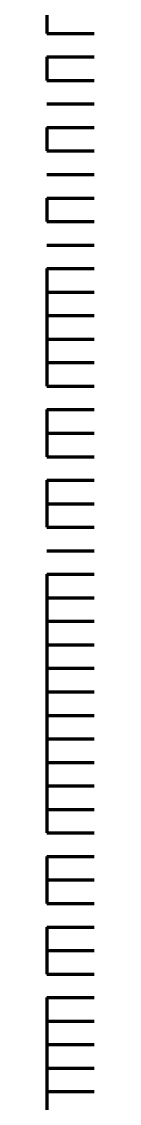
# Model space of a CAD drawing. Header units: inches. Extents: x 16 to 776, y 37 to 575.
# Drawn here: x 265.17 to 265.5, y 322.58 to 330.25 of the extents above; entities that cross this region are included whole.
import ezdxf

# ---------------------------------------------------------------- set-up
doc = ezdxf.new("R2010")
doc.units = ezdxf.units.IN
doc.header["$MEASUREMENT"] = 0
doc.layers.add('P', color=250, linetype='CONTINUOUS', lineweight=100)

msp = doc.modelspace()

# ---------------------------------------------------------------- linework, layer by layer
at = {"layer": 'P', "color": 0, "linetype": 'Continuous'}
for points in [[(265.1667, 330.3333), (265.1667, 330.1667)], [(265.1667, 330.1667), (265.3333, 330.1667)], [(265.1667, 330.1667), (265.3333, 330.1667)], [(265.1667, 330.1667), (265.3333, 330.1667)], [(265.1667, 330.1667), (265.3333, 330.1667)], [(265.1667, 330.1667), (265.3333, 330.1667)], [(265.1667, 330.1667), (265.3333, 330.1667)], [(265.3333, 330.1667), (265.5, 330.1667)], [(265.3333, 330.1667), (265.5, 330.1667)], [(265.3333, 330.1667), (265.5, 330.1667)], [(265.3333, 330.1667), (265.5, 330.1667)], [(265.3333, 330.1667), (265.5, 330.1667)], [(265.3333, 330.1667), (265.5, 330.1667)], [(265.1667, 330), (265.3333, 330)], [(265.1667, 330), (265.1667, 329.8333)], [(265.1667, 330), (265.3333, 330)], [(265.3333, 330), (265.5, 330)], [(265.3333, 330), (265.5, 330)], [(265.1667, 329.8333), (265.3333, 329.8333)], [(265.1667, 329.8333), (265.1667, 329.8333)], [(265.1667, 329.8333), (265.3333, 329.8333)], [(265.1667, 329.8333), (265.3333, 329.8333)], [(265.1667, 329.8333), (265.3333, 329.8333)], [(265.1667, 329.8333), (265.3333, 329.8333)], [(265.3333, 329.8333), (265.5, 329.8333)], [(265.3333, 329.8333), (265.5, 329.8333)], [(265.3333, 329.8333), (265.5, 329.8333)], [(265.3333, 329.8333), (265.5, 329.8333)], [(265.3333, 329.8333), (265.5, 329.8333)], [(265.1667, 329.6667), (265.3333, 329.6667)], [(265.1667, 329.6667), (265.3333, 329.6667)], [(265.1667, 329.6667), (265.3333, 329.6667)], [(265.3333, 329.6667), (265.5, 329.6667)], [(265.3333, 329.6667), (265.5, 329.6667)], [(265.3333, 329.6667), (265.5, 329.6667)], [(265.1667, 329.5), (265.3333, 329.5)], [(265.1667, 329.5), (265.1667, 329.3333)], [(265.1667, 329.5), (265.3333, 329.5)], [(265.3333, 329.5), (265.5, 329.5)], [(265.3333, 329.5), (265.5, 329.5)], [(265.1667, 329.3333), (265.3333, 329.3333)], [(265.1667, 329.3333), (265.1667, 329.3333)], [(265.1667, 329.3333), (265.3333, 329.3333)], [(265.1667, 329.3333), (265.3333, 329.3333)], [(265.1667, 329.3333), (265.3333, 329.3333)], [(265.1667, 329.3333), (265.3333, 329.3333)], [(265.3333, 329.3333), (265.5, 329.3333)], [(265.3333, 329.3333), (265.5, 329.3333)], [(265.3333, 329.3333), (265.5, 329.3333)], [(265.3333, 329.3333), (265.5, 329.3333)], [(265.3333, 329.3333), (265.5, 329.3333)], [(265.1667, 329.1667), (265.3333, 329.1667)], [(265.1667, 329.1667), (265.3333, 329.1667)], [(265.1667, 329.1667), (265.3333, 329.1667)], [(265.3333, 329.1667), (265.5, 329.1667)], [(265.3333, 329.1667), (265.5, 329.1667)], [(265.3333, 329.1667), (265.5, 329.1667)], [(265.1667, 329), (265.3333, 329)], [(265.1667, 329), (265.1667, 329)], [(265.1667, 329), (265.3333, 329)], [(265.1667, 329), (265.3333, 329)], [(265.1667, 329), (265.1667, 328.8333)], [(265.1667, 329), (265.3333, 329)], [(265.3333, 329), (265.5, 329)], [(265.3333, 329), (265.5, 329)], [(265.3333, 329), (265.5, 329)], [(265.3333, 329), (265.5, 329)], [(265.1667, 328.8333), (265.3333, 328.8333)], [(265.1667, 328.8333), (265.3333, 328.8333)], [(265.1667, 328.8333), (265.3333, 328.8333)], [(265.3333, 328.8333), (265.5, 328.8333)], [(265.3333, 328.8333), (265.5, 328.8333)], [(265.3333, 328.8333), (265.5, 328.8333)], [(265.1667, 328.6667), (265.3333, 328.6667)], [(265.1667, 328.6667), (265.3333, 328.6667)], [(265.1667, 328.6667), (265.3333, 328.6667)], [(265.3333, 328.6667), (265.5, 328.6667)], [(265.3333, 328.6667), (265.5, 328.6667)], [(265.3333, 328.6667), (265.5, 328.6667)], [(265.1667, 328.5), (265.3333, 328.5)], [(265.1667, 328.5), (265.1667, 328.5)], [(265.1667, 328.5), (265.3333, 328.5)], [(265.1667, 328.5), (265.3333, 328.5)], [(265.1667, 328.5), (265.1667, 328.3333)], [(265.1667, 328.5), (265.3333, 328.5)], [(265.3333, 328.5), (265.5, 328.5)], [(265.3333, 328.5), (265.5, 328.5)], [(265.3333, 328.5), (265.5, 328.5)], [(265.3333, 328.5), (265.5, 328.5)], [(265.1667, 328.3333), (265.3333, 328.3333)], [(265.1667, 328.3333), (265.1667, 328.1667)], [(265.1667, 328.3333), (265.3333, 328.3333)], [(265.3333, 328.3333), (265.5, 328.3333)], [(265.3333, 328.3333), (265.5, 328.3333)], [(265.1667, 328.1667), (265.3333, 328.1667)], [(265.1667, 328.1667), (265.1667, 328)], [(265.1667, 328.1667), (265.3333, 328.1667)], [(265.3333, 328.1667), (265.5, 328.1667)], [(265.3333, 328.1667), (265.5, 328.1667)], [(265.1667, 328), (265.3333, 328)], [(265.1667, 328), (265.3333, 328)], [(265.1667, 328), (265.3333, 328)], [(265.1667, 328), (265.1667, 327.8333)], [(265.1667, 328), (265.3333, 328)], [(265.3333, 328), (265.5, 328)], [(265.3333, 328), (265.5, 328)], [(265.3333, 328), (265.5, 328)], [(265.3333, 328), (265.5, 328)], [(265.1667, 327.8333), (265.3333, 327.8333)], [(265.1667, 327.8333), (265.1667, 327.6667)], [(265.1667, 327.8333), (265.3333, 327.8333)], [(265.3333, 327.8333), (265.5, 327.8333)], [(265.3333, 327.8333), (265.5, 327.8333)], [(265.1667, 327.6667), (265.3333, 327.6667)], [(265.1667, 327.6667), (265.1667, 327.6667)], [(265.1667, 327.6667), (265.3333, 327.6667)], [(265.1667, 327.6667), (265.3333, 327.6667)], [(265.1667, 327.6667), (265.3333, 327.6667)], [(265.3333, 327.6667), (265.5, 327.6667)], [(265.3333, 327.6667), (265.5, 327.6667)], [(265.3333, 327.6667), (265.5, 327.6667)], [(265.3333, 327.6667), (265.5, 327.6667)], [(265.1667, 327.5), (265.3333, 327.5)], [(265.1667, 327.5), (265.1667, 327.3333)], [(265.1667, 327.5), (265.3333, 327.5)], [(265.3333, 327.5), (265.5, 327.5)], [(265.3333, 327.5), (265.5, 327.5)], [(265.1667, 327.3333), (265.3333, 327.3333)], [(265.1667, 327.3333), (265.1667, 327.1667)], [(265.1667, 327.3333), (265.3333, 327.3333)], [(265.3333, 327.3333), (265.5, 327.3333)], [(265.3333, 327.3333), (265.5, 327.3333)], [(265.1667, 327.1667), (265.3333, 327.1667)], [(265.1667, 327.1667), (265.1667, 327.1667)], [(265.1667, 327.1667), (265.3333, 327.1667)], [(265.1667, 327.1667), (265.3333, 327.1667)], [(265.1667, 327.1667), (265.3333, 327.1667)], [(265.3333, 327.1667), (265.5, 327.1667)], [(265.3333, 327.1667), (265.5, 327.1667)], [(265.3333, 327.1667), (265.5, 327.1667)], [(265.3333, 327.1667), (265.5, 327.1667)], [(265.1667, 327), (265.3333, 327)], [(265.1667, 327), (265.1667, 326.8333)], [(265.1667, 327), (265.3333, 327)], [(265.3333, 327), (265.5, 327)], [(265.3333, 327), (265.5, 327)], [(265.1667, 326.8333), (265.3333, 326.8333)], [(265.1667, 326.8333), (265.1667, 326.8333)], [(265.1667, 326.8333), (265.3333, 326.8333)], [(265.1667, 326.8333), (265.3333, 326.8333)], [(265.1667, 326.8333), (265.1667, 326.6667)], [(265.1667, 326.8333), (265.3333, 326.8333)], [(265.3333, 326.8333), (265.5, 326.8333)], [(265.3333, 326.8333), (265.5, 326.8333)], [(265.3333, 326.8333), (265.5, 326.8333)], [(265.3333, 326.8333), (265.5, 326.8333)], [(265.1667, 326.6667), (265.3333, 326.6667)], [(265.1667, 326.6667), (265.3333, 326.6667)], [(265.1667, 326.6667), (265.3333, 326.6667)], [(265.3333, 326.6667), (265.5, 326.6667)], [(265.3333, 326.6667), (265.5, 326.6667)], [(265.3333, 326.6667), (265.5, 326.6667)], [(265.1667, 326.5), (265.3333, 326.5)], [(265.1667, 326.5), (265.3333, 326.5)], [(265.1667, 326.5), (265.3333, 326.5)], [(265.3333, 326.5), (265.5, 326.5)], [(265.3333, 326.5), (265.5, 326.5)], [(265.3333, 326.5), (265.5, 326.5)], [(265.1667, 326.3333), (265.3333, 326.3333)], [(265.1667, 326.3333), (265.1667, 326.3333)], [(265.1667, 326.3333), (265.3333, 326.3333)], [(265.1667, 326.3333), (265.3333, 326.3333)], [(265.1667, 326.3333), (265.1667, 326.1667)], [(265.1667, 326.3333), (265.3333, 326.3333)], [(265.3333, 326.3333), (265.5, 326.3333)], [(265.3333, 326.3333), (265.5, 326.3333)], [(265.3333, 326.3333), (265.5, 326.3333)], [(265.3333, 326.3333), (265.5, 326.3333)], [(265.1667, 326.1667), (265.3333, 326.1667)], [(265.1667, 326.1667), (265.1667, 326)], [(265.1667, 326.1667), (265.3333, 326.1667)], [(265.3333, 326.1667), (265.5, 326.1667)], [(265.3333, 326.1667), (265.5, 326.1667)], [(265.1667, 326), (265.3333, 326)], [(265.1667, 326), (265.3333, 326)], [(265.1667, 326), (265.3333, 326)], [(265.1667, 326), (265.1667, 325.8333)], [(265.1667, 326), (265.3333, 326)], [(265.3333, 326), (265.5, 326)], [(265.3333, 326), (265.5, 326)], [(265.3333, 326), (265.5, 326)], [(265.3333, 326), (265.5, 326)], [(265.1667, 325.8333), (265.3333, 325.8333)], [(265.1667, 325.8333), (265.1667, 325.6667)], [(265.1667, 325.8333), (265.3333, 325.8333)], [(265.3333, 325.8333), (265.5, 325.8333)], [(265.3333, 325.8333), (265.5, 325.8333)], [(265.1667, 325.6667), (265.3333, 325.6667)], [(265.1667, 325.6667), (265.1667, 325.5)], [(265.1667, 325.6667), (265.3333, 325.6667)], [(265.3333, 325.6667), (265.5, 325.6667)], [(265.3333, 325.6667), (265.5, 325.6667)], [(265.1667, 325.5), (265.3333, 325.5)], [(265.1667, 325.5), (265.3333, 325.5)], [(265.1667, 325.5), (265.3333, 325.5)], [(265.1667, 325.5), (265.1667, 325.3333)], [(265.1667, 325.5), (265.3333, 325.5)], [(265.3333, 325.5), (265.5, 325.5)], [(265.3333, 325.5), (265.5, 325.5)], [(265.3333, 325.5), (265.5, 325.5)], [(265.3333, 325.5), (265.5, 325.5)], [(265.1667, 325.3333), (265.3333, 325.3333)], [(265.1667, 325.3333), (265.1667, 325.1667)], [(265.1667, 325.3333), (265.3333, 325.3333)], [(265.3333, 325.3333), (265.5, 325.3333)], [(265.3333, 325.3333), (265.5, 325.3333)], [(265.1667, 325.1667), (265.3333, 325.1667)], [(265.1667, 325.1667), (265.1667, 325)], [(265.1667, 325.1667), (265.3333, 325.1667)], [(265.3333, 325.1667), (265.5, 325.1667)], [(265.3333, 325.1667), (265.5, 325.1667)], [(265.1667, 325), (265.3333, 325)], [(265.1667, 325), (265.3333, 325)], [(265.1667, 325), (265.3333, 325)], [(265.1667, 325), (265.1667, 324.8333)], [(265.1667, 325), (265.3333, 325)], [(265.3333, 325), (265.5, 325)], [(265.3333, 325), (265.5, 325)], [(265.3333, 325), (265.5, 325)], [(265.3333, 325), (265.5, 325)], [(265.1667, 324.8333), (265.3333, 324.8333)], [(265.1667, 324.8333), (265.1667, 324.6667)], [(265.1667, 324.8333), (265.3333, 324.8333)], [(265.3333, 324.8333), (265.5, 324.8333)], [(265.3333, 324.8333), (265.5, 324.8333)], [(265.1667, 324.6667), (265.3333, 324.6667)], [(265.1667, 324.6667), (265.1667, 324.6667)], [(265.1667, 324.6667), (265.3333, 324.6667)], [(265.1667, 324.6667), (265.3333, 324.6667)], [(265.1667, 324.6667), (265.1667, 324.5)], [(265.1667, 324.6667), (265.3333, 324.6667)], [(265.3333, 324.6667), (265.5, 324.6667)], [(265.3333, 324.6667), (265.5, 324.6667)], [(265.3333, 324.6667), (265.5, 324.6667)], [(265.3333, 324.6667), (265.5, 324.6667)], [(265.1667, 324.5), (265.3333, 324.5)], [(265.1667, 324.5), (265.3333, 324.5)], [(265.3333, 324.5), (265.5, 324.5)], [(265.3333, 324.5), (265.5, 324.5)], [(265.1667, 324.3333), (265.3333, 324.3333)], [(265.1667, 324.3333), (265.1667, 324.1667)], [(265.1667, 324.3333), (265.3333, 324.3333)], [(265.3333, 324.3333), (265.5, 324.3333)], [(265.3333, 324.3333), (265.5, 324.3333)], [(265.1667, 324.1667), (265.3333, 324.1667)], [(265.1667, 324.1667), (265.1667, 324.1667)], [(265.1667, 324.1667), (265.3333, 324.1667)], [(265.1667, 324.1667), (265.3333, 324.1667)], [(265.1667, 324.1667), (265.1667, 324)], [(265.1667, 324.1667), (265.3333, 324.1667)], [(265.3333, 324.1667), (265.5, 324.1667)], [(265.3333, 324.1667), (265.5, 324.1667)], [(265.3333, 324.1667), (265.5, 324.1667)], [(265.3333, 324.1667), (265.5, 324.1667)], [(265.1667, 324), (265.3333, 324)], [(265.1667, 324), (265.3333, 324)], [(265.3333, 324), (265.5, 324)], [(265.3333, 324), (265.5, 324)], [(265.1667, 323.8333), (265.3333, 323.8333)], [(265.1667, 323.8333), (265.1667, 323.8333)], [(265.1667, 323.8333), (265.3333, 323.8333)], [(265.1667, 323.8333), (265.3333, 323.8333)], [(265.1667, 323.8333), (265.1667, 323.6667)], [(265.1667, 323.8333), (265.3333, 323.8333)], [(265.3333, 323.8333), (265.5, 323.8333)], [(265.3333, 323.8333), (265.5, 323.8333)], [(265.3333, 323.8333), (265.5, 323.8333)], [(265.3333, 323.8333), (265.5, 323.8333)], [(265.1667, 323.6667), (265.3333, 323.6667)], [(265.1667, 323.6667), (265.1667, 323.5)], [(265.1667, 323.6667), (265.3333, 323.6667)], [(265.3333, 323.6667), (265.5, 323.6667)], [(265.3333, 323.6667), (265.5, 323.6667)], [(265.1667, 323.5), (265.3333, 323.5)], [(265.1667, 323.5), (265.3333, 323.5)], [(265.3333, 323.5), (265.5, 323.5)], [(265.3333, 323.5), (265.5, 323.5)], [(265.1667, 323.3333), (265.3333, 323.3333)], [(265.1667, 323.3333), (265.1667, 323.3333)], [(265.1667, 323.3333), (265.3333, 323.3333)], [(265.1667, 323.3333), (265.3333, 323.3333)], [(265.1667, 323.3333), (265.1667, 323.1667)], [(265.1667, 323.3333), (265.3333, 323.3333)], [(265.3333, 323.3333), (265.5, 323.3333)], [(265.3333, 323.3333), (265.5, 323.3333)], [(265.3333, 323.3333), (265.5, 323.3333)], [(265.3333, 323.3333), (265.5, 323.3333)], [(265.1667, 323.1667), (265.3333, 323.1667)], [(265.1667, 323.1667), (265.1667, 323)], [(265.1667, 323.1667), (265.3333, 323.1667)], [(265.3333, 323.1667), (265.5, 323.1667)], [(265.3333, 323.1667), (265.5, 323.1667)], [(265.1667, 323), (265.3333, 323)], [(265.1667, 323), (265.3333, 323)], [(265.1667, 323), (265.3333, 323)], [(265.1667, 323), (265.1667, 322.8333)], [(265.1667, 323), (265.3333, 323)], [(265.3333, 323), (265.5, 323)], [(265.3333, 323), (265.5, 323)], [(265.3333, 323), (265.5, 323)], [(265.3333, 323), (265.5, 323)], [(265.1667, 322.8333), (265.3333, 322.8333)], [(265.1667, 322.8333), (265.1667, 322.6667)], [(265.1667, 322.8333), (265.3333, 322.8333)], [(265.3333, 322.8333), (265.5, 322.8333)], [(265.3333, 322.8333), (265.5, 322.8333)], [(265.1667, 322.6667), (265.3333, 322.6667)], [(265.1667, 322.6667), (265.1667, 322.5)], [(265.1667, 322.6667), (265.3333, 322.6667)], [(265.3333, 322.6667), (265.5, 322.6667)], [(265.3333, 322.6667), (265.5, 322.6667)]]:
    msp.add_lwpolyline(points, dxfattribs=at)

doc.saveas('drawing.dxf')
